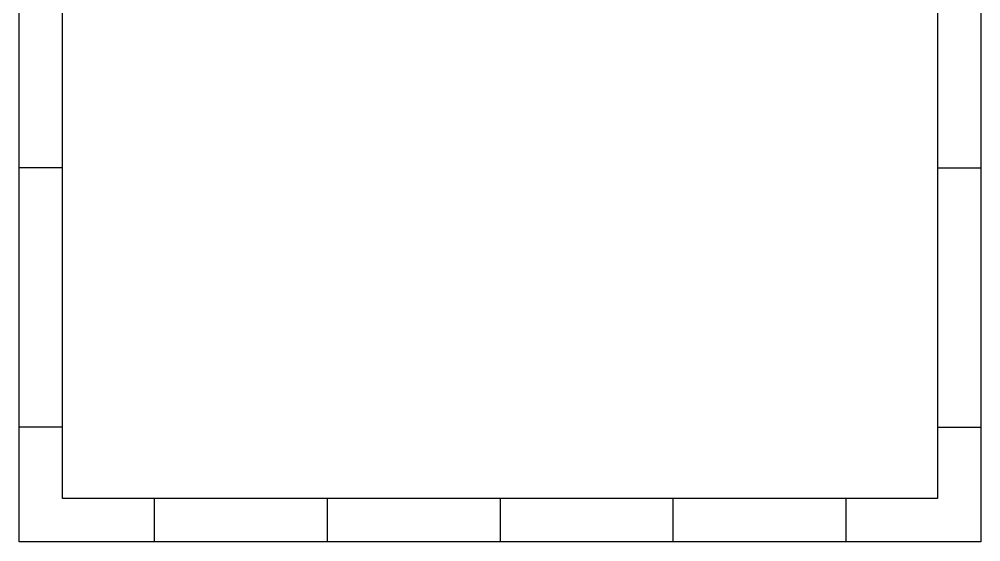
# Model space of a CAD drawing. Header units: millimetres. Extents: x 2695 to 2807, y 1181 to 1327.
# Drawn here: x 2695.4 to 2806.6, y 1180.6 to 1241 of the extents above; entities that cross this region are included whole.
import ezdxf

# ---------------------------------------------------------------- set-up
doc = ezdxf.new("R2010")
doc.units = ezdxf.units.MM

msp = doc.modelspace()

# ---------------------------------------------------------------- linework, layer by layer
for p, q in [((2700.356, 1223.819), (2695.356, 1223.819)), ((2700.356, 1223.819), (2695.356, 1223.819)), ((2700.356, 1223.819), (2695.356, 1223.819)), ((2801.554, 1223.819), (2806.554, 1223.819)), ((2801.554, 1223.819), (2806.554, 1223.819)), ((2801.554, 1223.819), (2806.554, 1223.819)), ((2700.356, 1193.819), (2695.356, 1193.819)), ((2801.554, 1193.819), (2806.554, 1193.819)), ((2710.955, 1185.58), (2710.955, 1180.58)), ((2730.955, 1185.58), (2730.955, 1180.58)), ((2750.955, 1185.58), (2750.955, 1180.58)), ((2770.955, 1185.58), (2770.955, 1180.58)), ((2790.955, 1185.58), (2790.955, 1180.58))]:
    msp.add_line(p, q)
for points in [[(2695.356, 1327.059), (2806.554, 1327.059), (2806.554, 1180.58), (2695.356, 1180.58)], [(2700.356, 1322.059), (2801.554, 1322.059), (2801.554, 1185.58), (2700.356, 1185.58)]]:
    msp.add_lwpolyline(points, close=True)

doc.saveas('drawing.dxf')
